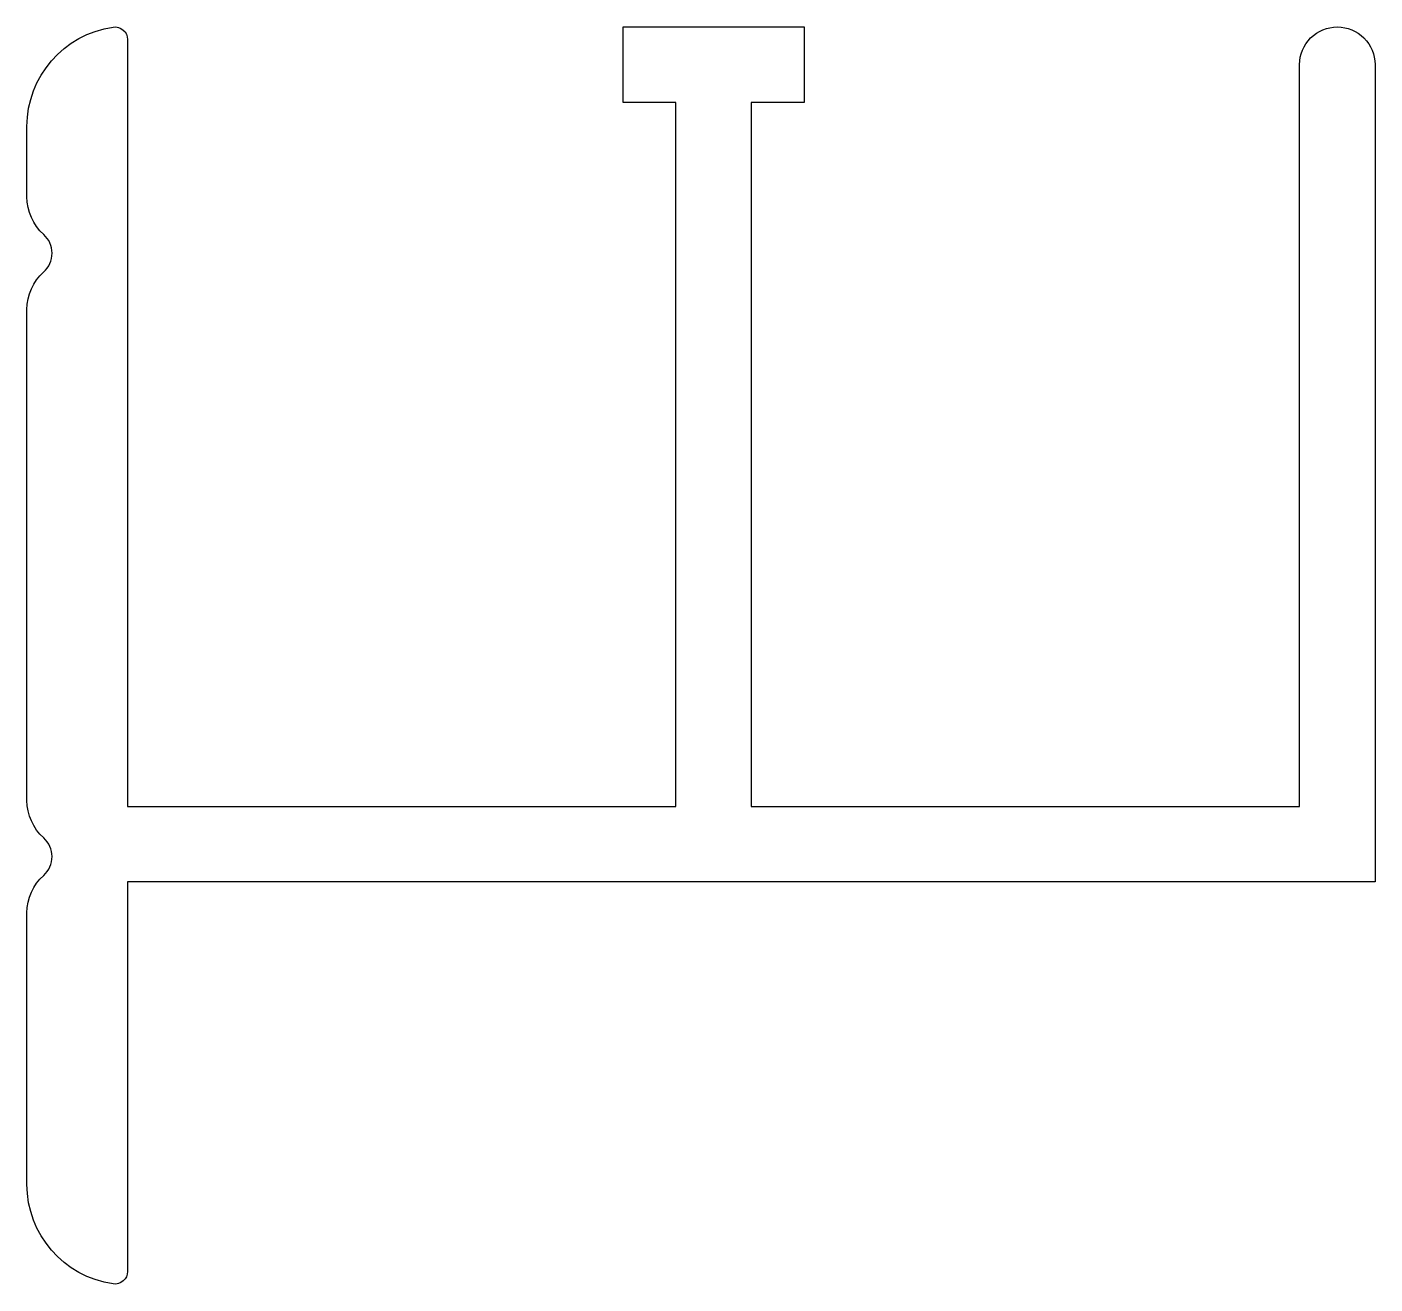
# Model space of a CAD drawing. Extents: x 222.6 to 249.4, y 288.4 to 313.4.
import ezdxf

# ---------------------------------------------------------------- set-up
doc = ezdxf.new("R2010")
doc.units = 0
doc.layers.get('0').update_dxf_attribs({"linetype": 'CONTINUOUS'})

msp = doc.modelspace()

# ---------------------------------------------------------------- linework, layer by layer
msp.add_lwpolyline([(224.6, 297.918), (235.5, 297.918), (235.5, 311.918), (234.45, 311.918), (234.45, 313.418), (238.05, 313.418), (238.05, 311.918), (237, 311.918), (237, 297.918), (247.9, 297.918), (247.9, 312.668, -0.414214), (248.65, 313.418, -0.414214), (249.4, 312.668), (249.4, 296.418), (224.6, 296.418), (224.6, 288.668, -0.45685), (224.314, 288.42, -0.372825), (222.6, 290.4), (222.6, 295.8, -0.213422), (222.933, 296.545, 0.447214), (222.933, 297.29, -0.213422), (222.6, 298.036), (222.6, 307.8, -0.213422), (222.933, 308.545, 0.447214), (222.933, 309.29, -0.213422), (222.6, 310.036), (222.6, 311.436, -0.372825), (224.314, 313.415, -0.45685), (224.6, 313.168)], format="xyb", close=True)

doc.saveas('drawing.dxf')
